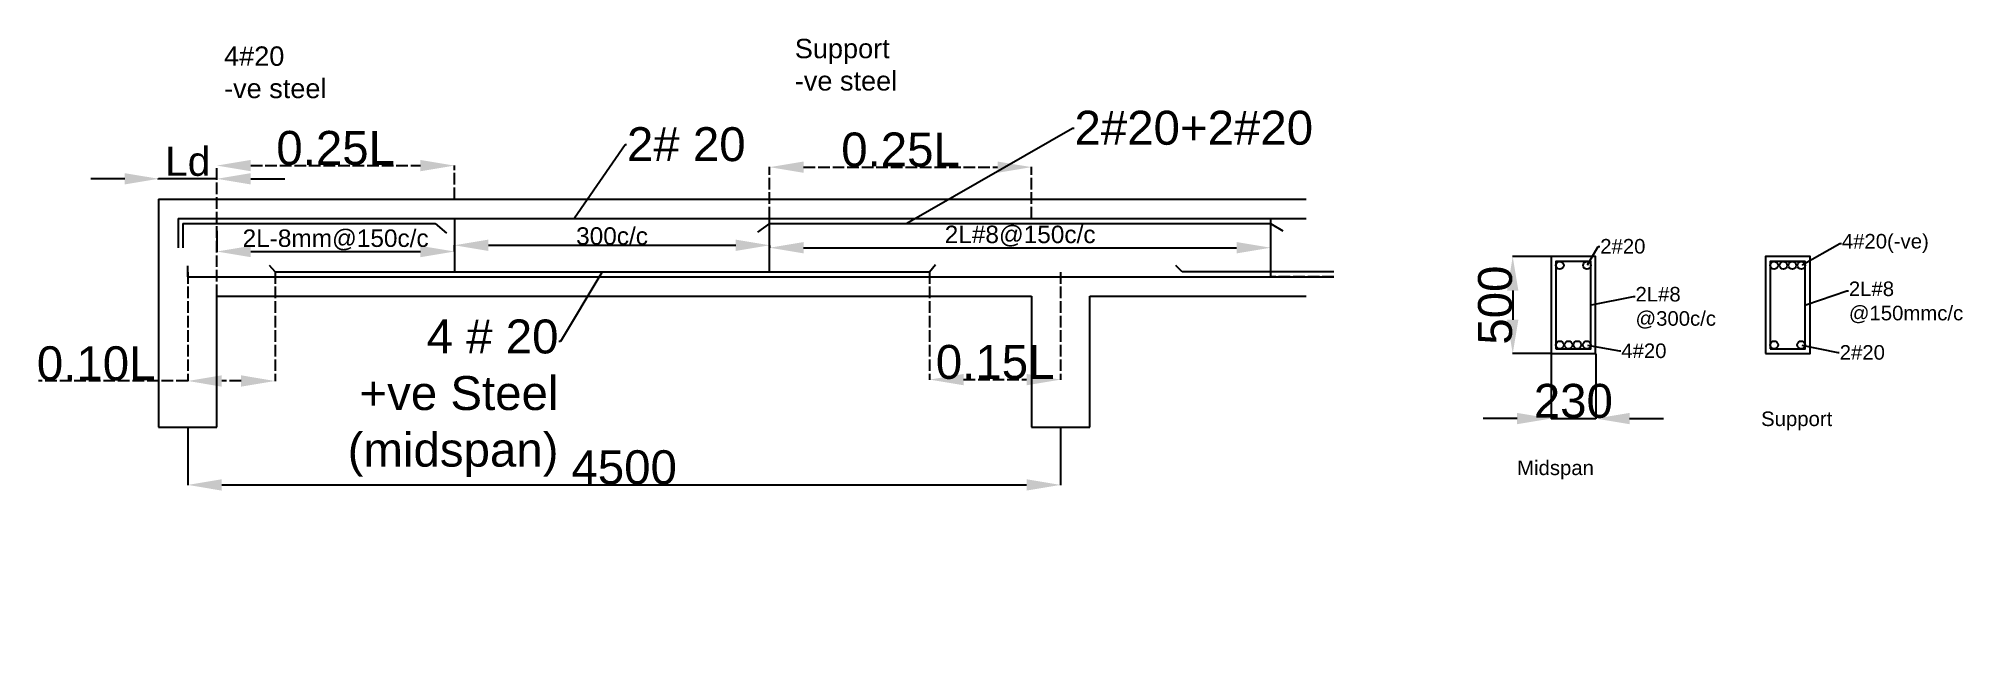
# Model space of a CAD drawing. Header units: millimetres. Extents: x 881 to 10815, y -307 to 2832.
import ezdxf
from ezdxf import colors
from ezdxf.entities.mleader import LeaderData, LeaderLine
from ezdxf.math import Vec2, Vec3

# ---------------------------------------------------------------- set-up
doc = ezdxf.new("R2010")
doc.units = ezdxf.units.MM
doc.linetypes.add('ACAD_ISO02W100', pattern=[15, 12, -3])
doc.styles.get("Standard").update_dxf_attribs({"font": 'arial.ttf'})
doc.dimstyles.new('ISO-25', dxfattribs={"dimtxt": 175, "dimasz": 175, "dimexe": 1.25, "dimexo": 0.625, "dimtad": 1, "dimtxsty": 'Standard', "dimcen": 2.5, "dimadec": 0, "dimazin": 0, "dimtfac": 1, "dimtmove": 0, "dimatfit": 3, "dimfxl": 1, "dimarcsym": 0})

# ---------------------------------------------------------------- blocks, each defined once
blk = doc.blocks.new('*D2')
at = {"color": 0, "lineweight": -2, "transparency": 16777216}
for p, q in [((1649.9, 827.7), (1649.9, 529.3)), ((6149.9, 827.7), (6149.9, 529.3)), ((1824.9, 530.6), (5974.9, 530.6))]:
    blk.add_line(p, q, dxfattribs=at)
at = {"color": 0, "transparency": 16777216}
for points in [[(1824.9, 559.7), (1824.9, 501.4), (1649.9, 530.6)], [(5974.9, 559.7), (5974.9, 501.4), (6149.9, 530.6)]]:
    blk.add_solid(points, dxfattribs=at)
at = {"layer": 'Defpoints', "color": 0, "transparency": 16777216}
for p in [(1649.9, 828.3), (6149.9, 828.3), (6149.9, 530.6)]:
    blk.add_point(p, dxfattribs=at)
at = {"color": 0, "transparency": 16777216, "insert": (3899.9, 620.5), "char_height": 175, "attachment_point": 5}
blk.add_mtext('4500', dxfattribs=at)
blk = doc.blocks.new('*D3')
at = {"color": 0, "linetype": 'ACAD_ISO02W100', "lineweight": -2, "ltscale": 5, "transparency": 16777216}
for p, q in [((1799.9, 1504.2), (1799.9, 2178.2)), ((1974.9, 2176.9), (2849.9, 2176.9)), ((3024.9, 2004.2), (3024.9, 2178.2))]:
    blk.add_line(p, q, dxfattribs=at)
at = {"color": 0, "linetype": 'ACAD_ISO02W100', "ltscale": 5, "transparency": 16777216}
for points in [[(1974.9, 2206.1), (1974.9, 2147.8), (1799.9, 2176.9)], [(2849.9, 2206.1), (2849.9, 2147.8), (3024.9, 2176.9)]]:
    blk.add_solid(points, dxfattribs=at)
at = {"layer": 'Defpoints', "color": 0, "linetype": 'ACAD_ISO02W100', "ltscale": 5, "transparency": 16777216}
for p in [(3024.9, 2176.9), (3024.9, 2003.6), (1799.9, 1503.6)]:
    blk.add_point(p, dxfattribs=at)
at = {"color": 0, "linetype": 'ACAD_ISO02W100', "ltscale": 5, "transparency": 16777216, "insert": (2412.4, 2266.9), "char_height": 175, "width": 502.797, "attachment_point": 5}
blk.add_mtext('0.25L', dxfattribs=at)
blk = doc.blocks.new('*D4')
at = {"color": 0, "linetype": 'ACAD_ISO02W100', "lineweight": -2, "ltscale": 5, "transparency": 16777216}
for p, q in [((5474.9, 1628), (5474.9, 1072.3)), ((6149.9, 1628), (6149.9, 1072.3)), ((5649.9, 1073.6), (5974.9, 1073.6))]:
    blk.add_line(p, q, dxfattribs=at)
at = {"color": 0, "linetype": 'ACAD_ISO02W100', "ltscale": 5, "transparency": 16777216}
for points in [[(5649.9, 1102.8), (5649.9, 1044.4), (5474.9, 1073.6)], [(5974.9, 1102.8), (5974.9, 1044.4), (6149.9, 1073.6)]]:
    blk.add_solid(points, dxfattribs=at)
at = {"layer": 'Defpoints', "color": 0, "linetype": 'ACAD_ISO02W100', "ltscale": 5, "transparency": 16777216}
for p in [(5474.9, 1628.6), (6149.9, 1628.6), (6149.9, 1073.6)]:
    blk.add_point(p, dxfattribs=at)
at = {"color": 0, "linetype": 'ACAD_ISO02W100', "ltscale": 5, "transparency": 16777216, "insert": (5812.4, 1163.6), "char_height": 175, "attachment_point": 5}
blk.add_mtext('0.15L', dxfattribs=at)
blk = doc.blocks.new('*D5')
at = {"color": 0, "linetype": 'ACAD_ISO02W100', "lineweight": -2, "ltscale": 5, "transparency": 16777216}
for p, q in [((1649.9, 1628), (1649.9, 1065.3)), ((2099.9, 1628), (2099.9, 1065.3)), ((1649.9, 1066.5), (880.7, 1066.5)), ((1924.9, 1066.5), (1824.9, 1066.5))]:
    blk.add_line(p, q, dxfattribs=at)
at = {"color": 0, "linetype": 'ACAD_ISO02W100', "ltscale": 5, "transparency": 16777216}
for points in [[(1824.9, 1095.7), (1824.9, 1037.3), (1649.9, 1066.5)], [(1924.9, 1095.7), (1924.9, 1037.3), (2099.9, 1066.5)]]:
    blk.add_solid(points, dxfattribs=at)
at = {"layer": 'Defpoints', "color": 0, "linetype": 'ACAD_ISO02W100', "ltscale": 5, "transparency": 16777216}
for p in [(1649.9, 1628.6), (2099.9, 1628.6), (1649.9, 1066.5)]:
    blk.add_point(p, dxfattribs=at)
at = {"color": 0, "linetype": 'ACAD_ISO02W100', "ltscale": 5, "transparency": 16777216, "insert": (1177.8, 1156.5), "char_height": 175, "attachment_point": 5}
blk.add_mtext('0.10L', dxfattribs=at)
blk = doc.blocks.new('*D6')
at = {"color": 0, "linetype": 'ByBlock', "lineweight": -2, "ltscale": 5, "transparency": 16777216}
for p, q in [((1799.9, 1840.6), (1799.9, 1732.7)), ((3024.9, 1840.6), (3024.9, 1732.7)), ((1974.9, 1734), (2849.9, 1734))]:
    blk.add_line(p, q, dxfattribs=at)
at = {"color": 0, "linetype": 'ByBlock', "ltscale": 5, "transparency": 16777216}
for points in [[(1974.9, 1763.1), (1974.9, 1704.8), (1799.9, 1734)], [(2849.9, 1763.1), (2849.9, 1704.8), (3024.9, 1734)]]:
    blk.add_solid(points, dxfattribs=at)
at = {"layer": 'Defpoints', "color": 0, "linetype": 'ByBlock', "ltscale": 5, "transparency": 16777216}
for p in [(1799.9, 1841.2), (3024.9, 1841.2), (3024.9, 1734)]:
    blk.add_point(p, dxfattribs=at)
at = {"color": 0, "linetype": 'ByBlock', "ltscale": 5, "transparency": 16777216, "insert": (2412.4, 1793.6), "char_height": 175, "attachment_point": 5}
blk.add_mtext('{\\H0.51429x;2L-8mm@150c/c}', dxfattribs=at)
blk = doc.blocks.new('*D7')
at = {"color": 0, "linetype": 'ByBlock', "lineweight": -2, "ltscale": 5, "transparency": 16777216}
for p, q in [((3024.9, 1734.6), (3024.9, 1767.3)), ((3199.9, 1766.1), (4474.9, 1766.1)), ((4649.9, 1734.6), (4649.9, 1767.3))]:
    blk.add_line(p, q, dxfattribs=at)
at = {"color": 0, "linetype": 'ByBlock', "ltscale": 5, "transparency": 16777216}
for points in [[(3199.9, 1795.3), (3199.9, 1736.9), (3024.9, 1766.1)], [(4474.9, 1795.3), (4474.9, 1736.9), (4649.9, 1766.1)]]:
    blk.add_solid(points, dxfattribs=at)
at = {"layer": 'Defpoints', "color": 0, "linetype": 'ByBlock', "ltscale": 5, "transparency": 16777216}
for p in [(3024.9, 1734), (4649.9, 1766.1), (4649.9, 1734)]:
    blk.add_point(p, dxfattribs=at)
at = {"color": 0, "linetype": 'ByBlock', "ltscale": 5, "transparency": 16777216, "insert": (3837.4, 1813.3), "char_height": 175, "attachment_point": 5}
blk.add_mtext('{\\H0.51429x;300c/c}', dxfattribs=at)
blk = doc.blocks.new('*D8')
at = {"color": 0, "linetype": 'ByBlock', "lineweight": -2, "ltscale": 5, "transparency": 16777216}
for p, q in [((4649.9, 1765.5), (4649.9, 1752.3)), ((4824.9, 1753.6), (7057.7, 1753.6)), ((7232.7, 1754.2), (7232.7, 1754.8))]:
    blk.add_line(p, q, dxfattribs=at)
at = {"color": 0, "linetype": 'ByBlock', "ltscale": 5, "transparency": 16777216}
for points in [[(4824.9, 1782.8), (4824.9, 1724.4), (4649.9, 1753.6)], [(7057.7, 1782.8), (7057.7, 1724.4), (7232.7, 1753.6)]]:
    blk.add_solid(points, dxfattribs=at)
at = {"layer": 'Defpoints', "color": 0, "linetype": 'ByBlock', "ltscale": 5, "transparency": 16777216}
for p in [(4649.9, 1766.1), (7232.7, 1753.6), (7232.7, 1753.6)]:
    blk.add_point(p, dxfattribs=at)
at = {"color": 0, "linetype": 'ByBlock', "ltscale": 5, "transparency": 16777216, "insert": (5941.3, 1813.3), "char_height": 175, "attachment_point": 5}
blk.add_mtext('{\\H0.51429x;2L#8@150c/c}', dxfattribs=at)
blk = doc.blocks.new('*D9')
at = {"color": 0, "linetype": 'ACAD_ISO02W100', "lineweight": -2, "ltscale": 5, "transparency": 16777216}
for p, q in [((4649.9, 1904.2), (4649.9, 2170.1)), ((4824.9, 2168.9), (5824.9, 2168.9)), ((5999.9, 1904.2), (5999.9, 2170.1))]:
    blk.add_line(p, q, dxfattribs=at)
at = {"color": 0, "linetype": 'ACAD_ISO02W100', "ltscale": 5, "transparency": 16777216}
for points in [[(4824.9, 2198), (4824.9, 2139.7), (4649.9, 2168.9)], [(5824.9, 2198), (5824.9, 2139.7), (5999.9, 2168.9)]]:
    blk.add_solid(points, dxfattribs=at)
at = {"layer": 'Defpoints', "color": 0, "linetype": 'ACAD_ISO02W100', "ltscale": 5, "transparency": 16777216}
for p in [(5999.9, 2168.9), (4649.9, 1903.6), (5999.9, 1903.6)]:
    blk.add_point(p, dxfattribs=at)
at = {"color": 0, "linetype": 'ACAD_ISO02W100', "ltscale": 5, "transparency": 16777216, "insert": (5324.9, 2258.8), "char_height": 175, "attachment_point": 5}
blk.add_mtext('0.25L', dxfattribs=at)
blk = doc.blocks.new('*D10')
at = {"color": 0, "linetype": 'ByBlock', "lineweight": -2, "ltscale": 5, "transparency": 16777216}
for p, q in [((1324.9, 2108.9), (1149.9, 2108.9)), ((1499.9, 2105.7), (1499.9, 2110.1)), ((1799.9, 2108.9), (1499.9, 2108.9)), ((1799.9, 2105.7), (1799.9, 2110.1)), ((1974.9, 2108.9), (2149.9, 2108.9))]:
    blk.add_line(p, q, dxfattribs=at)
at = {"color": 0, "linetype": 'ByBlock', "ltscale": 5, "transparency": 16777216}
for points in [[(1324.9, 2138), (1324.9, 2079.7), (1499.9, 2108.9)], [(1974.9, 2138), (1974.9, 2079.7), (1799.9, 2108.9)]]:
    blk.add_solid(points, dxfattribs=at)
at = {"layer": 'Defpoints', "color": 0, "linetype": 'ByBlock', "ltscale": 5, "transparency": 16777216}
for p in [(1499.9, 2108.9), (1499.9, 2105.1), (1799.9, 2105.1)]:
    blk.add_point(p, dxfattribs=at)
at = {"color": 0, "linetype": 'ByBlock', "ltscale": 5, "transparency": 16777216, "insert": (1649.9, 2198.2), "char_height": 175, "attachment_point": 5}
blk.add_mtext('{\\H0.85714x;Ld} ', dxfattribs=at)
blk = doc.blocks.new('*D12')
at = {"color": 0, "linetype": 'ByBlock', "lineweight": -2, "ltscale": 5, "transparency": 16777216}
for p, q in [((8677.9, 1707.5), (8479.7, 1707.5)), ((8480.9, 1532.5), (8480.9, 1382.5)), ((8677.9, 1207.5), (8479.7, 1207.5))]:
    blk.add_line(p, q, dxfattribs=at)
at = {"color": 0, "linetype": 'ByBlock', "ltscale": 5, "transparency": 16777216}
for points in [[(8451.8, 1532.5), (8510.1, 1532.5), (8480.9, 1707.5)], [(8451.8, 1382.5), (8510.1, 1382.5), (8480.9, 1207.5)]]:
    blk.add_solid(points, dxfattribs=at)
at = {"layer": 'Defpoints', "color": 0, "linetype": 'ByBlock', "ltscale": 5, "transparency": 16777216}
for p in [(8678.6, 1707.5), (8480.9, 1207.5), (8678.6, 1207.5)]:
    blk.add_point(p, dxfattribs=at)
at = {"color": 0, "linetype": 'ByBlock', "ltscale": 5, "transparency": 16777216, "insert": (8390.9, 1457.5), "char_height": 175, "attachment_point": 5, "rotation": 90}
blk.add_mtext('500', dxfattribs=at)
blk = doc.blocks.new('*D13')
at = {"color": 0, "linetype": 'ByBlock', "lineweight": -2, "ltscale": 5, "transparency": 16777216}
for p, q in [((8678.6, 1206.9), (8678.6, 871.6)), ((8908.6, 1206.9), (8908.6, 871.6)), ((8503.6, 872.8), (8328.6, 872.8)), ((8678.6, 872.8), (8908.6, 872.8)), ((9083.6, 872.8), (9258.6, 872.8))]:
    blk.add_line(p, q, dxfattribs=at)
at = {"color": 0, "linetype": 'ByBlock', "ltscale": 5, "transparency": 16777216}
for points in [[(8503.6, 902), (8503.6, 843.6), (8678.6, 872.8)], [(9083.6, 902), (9083.6, 843.6), (8908.6, 872.8)]]:
    blk.add_solid(points, dxfattribs=at)
at = {"layer": 'Defpoints', "color": 0, "linetype": 'ByBlock', "ltscale": 5, "transparency": 16777216}
for p in [(8678.6, 1207.5), (8908.6, 1207.5), (8908.6, 872.8)]:
    blk.add_point(p, dxfattribs=at)
at = {"color": 0, "linetype": 'ByBlock', "ltscale": 5, "transparency": 16777216, "insert": (8793.6, 962.8), "char_height": 175, "attachment_point": 5}
blk.add_mtext('230', dxfattribs=at)

msp = doc.modelspace()

# ---------------------------------------------------------------- linework, layer by layer
for p, q in [((1499.874, 2003.597), (7416.499, 2003.597)), ((1499.874, 2003.597), (1499.874, 828.294)), ((1599.874, 1903.597), (7416.499, 1903.597)), ((1599.874, 1903.597), (1599.874, 1753.597)), ((3024.874, 1903.597), (3024.874, 1628.597)), ((4649.874, 1628.597), (4649.874, 1903.597)), ((7232.749, 1903.597), (7232.749, 1603.597)), ((1624.874, 1878.597), (1624.874, 1753.597)), ((1624.874, 1878.597), (2924.874, 1878.597)), ((2924.874, 1878.597), (2983.198, 1829.04)), ((4649.874, 1878.597), (4588.106, 1834.466)), ((4649.874, 1878.597), (7232.749, 1878.597)), ((7232.749, 1878.597), (7295.85, 1839.902)), ((1649.874, 1603.597), (7559.084, 1603.597)), ((2099.874, 1628.597), (2071.483, 1661.95)), ((2099.874, 1628.597), (5474.874, 1628.597)), ((5474.874, 1628.597), (5505.78, 1667.604)), ((1799.874, 1503.597), (5999.874, 1503.597)), ((1799.874, 828.294), (1799.874, 1503.597)), ((5999.874, 1503.597), (5999.874, 828.294)), ((6299.874, 828.294), (6299.874, 1503.597)), ((6299.874, 1503.597), (7416.499, 1503.597)), ((1499.874, 828.294), (1799.874, 828.294)), ((5999.874, 828.294), (6299.874, 828.294))]:
    msp.add_line(p, q)
at = {"linetype": 'ByBlock', "ltscale": 5}
for p, q in [((1649.874, 1603.597), (1649.874, 1659.914)), ((6776.984, 1628.597), (6743.581, 1662.287)), ((7559.084, 1628.597), (6776.984, 1628.597))]:
    msp.add_line(p, q, dxfattribs=at)
at = {"linetype": 'ACAD_ISO02W100', "ltscale": 5}
msp.add_line((7559.084, 1603.597), (7232.749, 1603.597), dxfattribs=at)
at = {"linetype": 'ByBlock', "ltscale": 5}
for points in [[(8678.562, 1207.524), (8908.562, 1207.524), (8908.562, 1707.524), (8678.562, 1707.524)], [(9783.621, 1207.524), (10013.621, 1207.524), (10013.621, 1707.524), (9783.621, 1707.524)], [(8703.562, 1232.524), (8883.562, 1232.524), (8883.562, 1682.524), (8703.562, 1682.524)], [(9808.621, 1232.524), (9988.621, 1232.524), (9988.621, 1682.524), (9808.621, 1682.524)]]:
    msp.add_lwpolyline(points, close=True, dxfattribs=at)
for centre in [(8723.674, 1662.524), (8863.838, 1662.524), (9828.733, 1662.524), (9876.548, 1662.524), (9922.827, 1662.524), (9968.897, 1662.524), (8723.674, 1252.524), (8768.345, 1252.524), (8813.867, 1252.524), (8863.209, 1252.524), (9828.733, 1252.524), (9968.268, 1252.524)]:
    msp.add_circle(centre, 20, dxfattribs=at)

# ---------------------------------------------------------------- texts
at = {"linetype": 'ByBlock', "ltscale": 5, "attachment_point": 1}
for s, width, insert, char_height in [('\\A1;4#20\\P-ve steel', 1341.45093, (1837.243, 2791.438), 100), ('Support\\P-ve steel', 1431.78248, (4779.653, 2830.545), 100), ('Support', 333.13889, (9761.47, 909.052), 75), ('Midspan', 607.08109, (8503.562, 656.335), 75)]:
    msp.add_mtext_dynamic_manual_height_columns(s, width=width, gutter_width=12.5, heights=[0], dxfattribs=dict(at, insert=insert, char_height=char_height))

# ---------------------------------------------------------------- dimensions: what is measured, and where the dimension line sits
at = {"linetype": 'ByBlock', "ltscale": 5}
for base, p1, p2, text, picture, middle in [((1499.874, 2108.883), (1799.874, 2105.12), (1499.874, 2105.12), '{\\H0.85714x;Ld} ', '*D10', (1649.874, 2198.235)), ((4649.874, 1766.097), (3024.874, 1733.958), (4649.874, 1733.958), '{\\H0.51429x;300c/c}', '*D7', (3837.374, 1813.287)), ((7232.749, 1753.597), (4649.874, 1766.097), (7232.749, 1753.597), '{\\H0.51429x;2L#8@150c/c}', '*D8', (5941.311, 1813.281))]:
    dim = msp.add_linear_dim(base=base, p1=p1, p2=p2, text=text, dimstyle='ISO-25', dxfattribs=at)
    dim.commit()
    dim.dimension.update_dxf_attribs({"geometry": picture, "text_midpoint": middle})
at = {"linetype": 'ACAD_ISO02W100', "ltscale": 5}
for base, p1, p2, text, picture, middle in [((3024.874, 2176.919), (1799.874, 1503.597), (3024.874, 2003.597), '0.25L', '*D3', (2412.374, 2266.894)), ((5999.874, 2168.854), (4649.874, 1903.597), (5999.874, 1903.597), '0.25L', '*D9', (5324.874, 2258.829)), ((1649.874, 1066.515), (2099.874, 1628.597), (1649.874, 1628.597), '0.10L', '*D5', (1177.788, 1156.49)), ((6149.874, 1073.595), (5474.874, 1628.597), (6149.874, 1628.597), '0.15L', '*D4', (5812.374, 1163.57))]:
    dim = msp.add_linear_dim(base=base, p1=p1, p2=p2, text=text, dimstyle='ISO-25', dxfattribs=at)
    dim.commit()
    dim.dimension.update_dxf_attribs({"geometry": picture, "text_midpoint": middle})
at = {"linetype": 'ByBlock', "ltscale": 5}
dim = msp.add_linear_dim(base=(3024.874, 1733.958), p1=(1799.874, 1841.195), p2=(3024.874, 1841.195), text='{\\H0.51429x;2L-8mm@150c/c}', dimstyle='ISO-25', dxfattribs=at)
dim.commit()
dim.dimension.update_dxf_attribs({"geometry": '*D6', "text_midpoint": (2412.374, 1733.958), "dimtype": 160})
dim = msp.add_linear_dim(base=(8480.919, 1207.524), p1=(8678.562, 1707.524), p2=(8678.562, 1207.524), angle=90, dimstyle='ISO-25', dxfattribs=at)
dim.commit()
dim.dimension.update_dxf_attribs({"geometry": '*D12', "text_midpoint": (8390.943, 1457.524)})
dim = msp.add_linear_dim(base=(8908.562, 872.814), p1=(8678.562, 1207.524), p2=(8908.562, 1207.524), dimstyle='ISO-25', dxfattribs=at)
dim.commit()
dim.dimension.update_dxf_attribs({"geometry": '*D13', "text_midpoint": (8793.562, 872.814), "dimtype": 160})
dim = msp.add_linear_dim(base=(6149.874, 530.555), p1=(1649.874, 828.294), p2=(6149.874, 828.294), dimstyle='ISO-25')
dim.commit()
dim.dimension.update_dxf_attribs({"geometry": '*D2', "text_midpoint": (3899.874, 620.53)})

# ---------------------------------------------------------------- leaders
ml = msp.add_multileader_mtext('Standard', dxfattribs=at)
ml.set_content('2#20+2#20', color=256)
ml.set_leader_properties()
ml.build(insert=Vec2(0, 0))
ctx = ml.context
ctx.base_point, ctx.char_height, ctx.plane_origin = Vec3(6219.435, 2370.663), 175, Vec3(5353.868, 1878.597)
notes = []
notes.append((ctx, [(0, (1, 1, 0), (6211.435, 2370.663), (1, 0), 8, [(0, [(5353.868, 1878.597)], 0, [])])]))
ctx.mtext.insert, ctx.mtext.flow_direction = Vec3(6221.435, 2459.655), 5
ml = msp.add_multileader_mtext('Standard', dxfattribs=at)
ml.set_content('2# 20', color=256)
ml.set_leader_properties()
ml.build(insert=Vec2(0, 0))
ctx = ml.context
ctx.base_point, ctx.char_height, ctx.plane_origin = Vec3(3912.347, 2285.901), 175, Vec3(3641.94, 1903.597)
notes.append((ctx, [(0, (1, 1, 0), (3904.347, 2285.901), (1, 0), 8, [(0, [(3641.94, 1903.597)], 0, [])])]))
ctx.mtext.insert, ctx.mtext.flow_direction = Vec3(3914.347, 2374.893), 5
ml = msp.add_multileader_mtext('Standard', dxfattribs=at)
ml.set_content('2#20', color=256)
ml.set_leader_properties()
ml.build(insert=Vec2(0, 0))
ctx = ml.context
ctx.base_point, ctx.char_height, ctx.plane_origin = Vec3(8930.089, 1760.475), 75, Vec3(8863.838, 1662.524)
notes.append((ctx, [(0, (1, 1, 0), (8922.089, 1760.475), (1, 0), 8, [(0, [(8863.838, 1662.524)], 0, [])])]))
ctx.mtext.insert, ctx.mtext.flow_direction = Vec3(8932.089, 1798.615), 5
ml = msp.add_multileader_mtext('Standard', dxfattribs=at)
ml.set_content('4#20(-ve)', color=256)
ml.set_leader_properties()
ml.build(insert=Vec2(0, 0))
ctx = ml.context
ctx.base_point, ctx.char_height, ctx.plane_origin = Vec3(10175.718, 1776.002), 75, Vec3(9968.897, 1662.524)
notes.append((ctx, [(0, (1, 1, 0), (10167.718, 1776.002), (1, 0), 8, [(0, [(9968.897, 1662.524)], 0, [])])]))
ctx.mtext.insert, ctx.mtext.flow_direction = Vec3(10177.718, 1824.527), 5
ml = msp.add_multileader_mtext('Standard', dxfattribs=at)
ml.set_content('\\A1;{\\H1x;4 # 20}\\P+ve Steel\\P(midspan)', color=256)
ml.set_leader_properties()
ml.build(insert=Vec2(0, 0))
ctx = ml.context
ctx.base_point, ctx.char_height, ctx.plane_origin = Vec3(2496.038, 1270.298), 175, Vec3(3787.374, 1628.597)
ctx.text_align_type = 2
notes.append((ctx, [(0, (1, 1, 0), (3571.288, 1270.298), (-1, 0), 8, [(0, [(3787.374, 1628.597)], 0, [])])]))
ctx.mtext.insert, ctx.mtext.alignment, ctx.mtext.flow_direction = Vec3(3561.288, 1383.523), 3, 5
ml = msp.add_multileader_mtext('Standard', dxfattribs=at)
ml.set_content('2L#8\\P@300c/c', color=256)
ml.set_leader_properties()
ml.build(insert=Vec2(0, 0))
ctx = ml.context
ctx.base_point, ctx.char_height, ctx.plane_origin = Vec3(9111.89, 1502.907), 75, Vec3(8883.562, 1457.524)
notes.append((ctx, [(0, (1, 1, 0), (9103.89, 1502.907), (1, 0), 8, [(0, [(8883.562, 1457.524)], 0, [])])]))
ctx.mtext.insert, ctx.mtext.flow_direction = Vec3(9113.89, 1551.431), 5
ml = msp.add_multileader_mtext('Standard', dxfattribs=at)
ml.set_content('2L#8\\P@150mmc/c', color=256)
ml.set_leader_properties()
ml.build(insert=Vec2(0, 0))
ctx = ml.context
ctx.base_point, ctx.char_height, ctx.plane_origin = Vec3(10211.939, 1530.721), 75, Vec3(9988.621, 1457.524)
notes.append((ctx, [(0, (1, 1, 0), (10203.939, 1530.721), (1, 0), 8, [(0, [(9988.621, 1457.524)], 0, [])])]))
ctx.mtext.insert, ctx.mtext.flow_direction = Vec3(10213.939, 1579.246), 5
ml = msp.add_multileader_mtext('Standard', dxfattribs=at)
ml.set_content('4#20', color=256)
ml.set_leader_properties()
ml.build(insert=Vec2(0, 0))
ctx = ml.context
ctx.base_point, ctx.char_height, ctx.plane_origin = Vec3(9038.587, 1221.538), 75, Vec3(8863.209, 1252.524)
notes.append((ctx, [(0, (1, 1, 0), (9030.587, 1221.538), (1, 0), 8, [(0, [(8863.209, 1252.524)], 0, [])])]))
ctx.mtext.insert, ctx.mtext.flow_direction = Vec3(9040.587, 1259.677), 5
ml = msp.add_multileader_mtext('Standard', dxfattribs=at)
ml.set_content('2#20', color=256)
ml.set_leader_properties()
ml.build(insert=Vec2(0, 0))
ctx = ml.context
ctx.base_point, ctx.char_height, ctx.plane_origin = Vec3(10164.691, 1213.149), 75, Vec3(9968.268, 1252.524)
notes.append((ctx, [(0, (1, 1, 0), (10156.691, 1213.149), (1, 0), 8, [(0, [(9968.268, 1252.524)], 0, [])])]))
ctx.mtext.insert, ctx.mtext.flow_direction = Vec3(10166.691, 1251.289), 5
for ctx, leaders in notes:
    for number, flags, end, landing, length, lines in leaders:
        leader = LeaderData()
        leader.index, (leader.has_last_leader_line, leader.has_dogleg_vector, leader.attachment_direction) = number, flags
        leader.last_leader_point, leader.dogleg_vector, leader.dogleg_length = Vec3(end), Vec3(landing), length
        for number, points, colour, breaks in lines:
            line = LeaderLine()
            line.index, line.vertices, line.color, line.breaks = number, Vec3.list(points), colors.encode_raw_color(colour), breaks
            leader.lines.append(line)
        ctx.leaders.append(leader)

doc.saveas('drawing.dxf')
